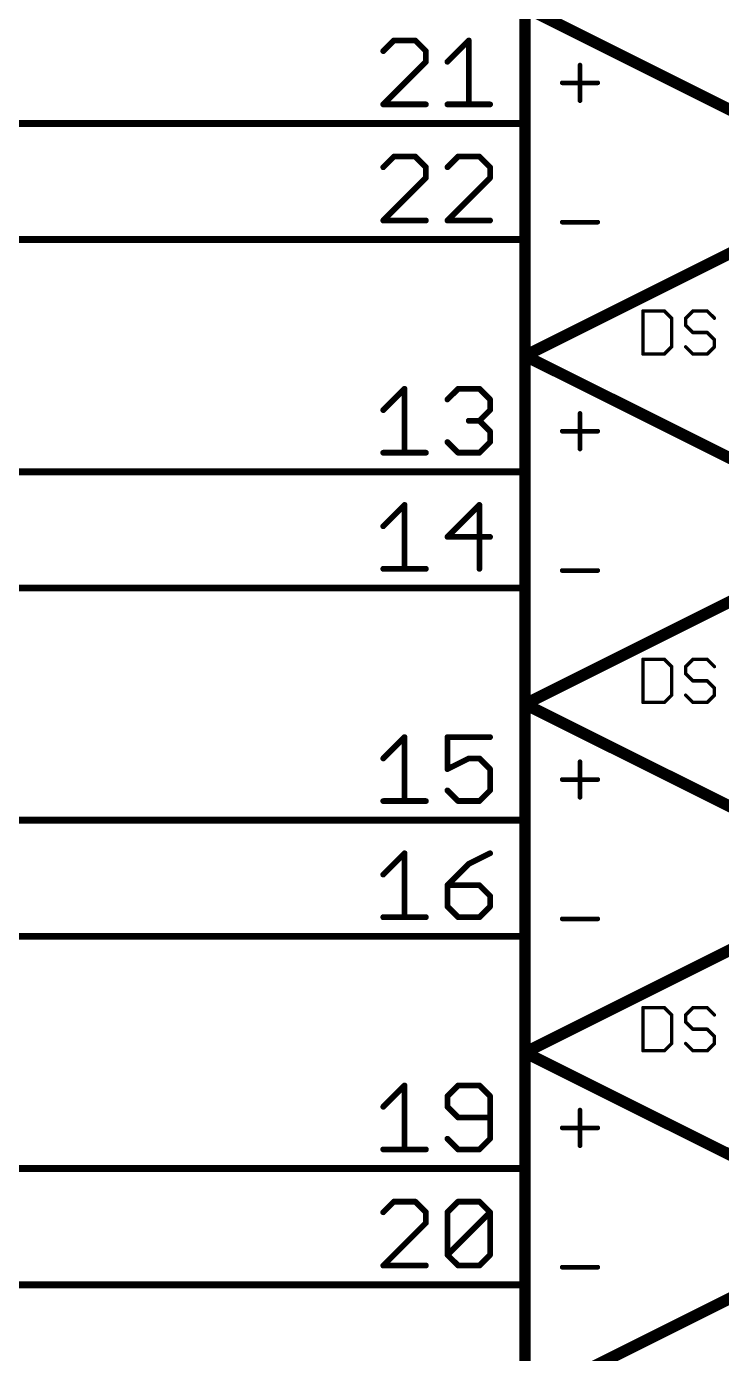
# Model space of a CAD drawing. Extents: x -72 to 265, y -97 to 216.
# Drawn here: x -54.08 to -38.89, y -52.3 to -23.28 of the extents above; entities that cross this region are included whole.
import ezdxf

# ---------------------------------------------------------------- set-up
doc = ezdxf.new("R2010")
doc.units = 0
for name, color, linetype in [('91', 94, 'CONTINUOUS'), ('94', 14, 'CONTINUOUS'), ('95', 251, 'CONTINUOUS'), ('96', 251, 'CONTINUOUS')]:
    doc.layers.add(name, color=color, linetype=linetype)

msp = doc.modelspace()

# ---------------------------------------------------------------- linework, layer by layer
at = {"layer": '91', "const_width": 0.1524}
for points in [[(-58.42, -25.4), (-45.72, -25.4)], [(-58.42, -27.94), (-45.72, -27.94)], [(-58.42, -33.02), (-45.72, -33.02)], [(-58.42, -35.56), (-45.72, -35.56)], [(-45.72, -40.64), (-58.42, -40.64)], [(-45.72, -43.18), (-58.42, -43.18)], [(-45.72, -48.26), (-58.42, -48.26)], [(-58.42, -50.8), (-45.72, -50.8)]]:
    msp.add_lwpolyline(points, dxfattribs=at)
at = {"layer": '91', "const_width": 0.0762}
for points in [[(-45.72, -25.4381, 1), (-45.72, -25.3619)], [(-45.72, -27.9781, 1), (-45.72, -27.9019)], [(-45.72, -33.0581, 1), (-45.72, -32.9819)], [(-45.72, -35.5981, 1), (-45.72, -35.5219)], [(-45.72, -40.6781, 1), (-45.72, -40.6019)], [(-45.72, -43.2181, 1), (-45.72, -43.1419)], [(-45.72, -48.2981, 1), (-45.72, -48.2219)], [(-45.72, -50.8381, 1), (-45.72, -50.7619)]]:
    msp.add_lwpolyline(points, format="xyb", dxfattribs=at)
at = {"layer": '94'}
for points, const_width in [([(-43.18, -22.86), (-43.18, -30.48)], 0.254), ([(-35.56, -26.67), (-43.18, -22.86)], 0.254), ([(-45.72, -25.4), (-43.18, -25.4)], 0.1524), ([(-43.18, -30.48), (-35.56, -26.67)], 0.254), ([(-45.72, -27.94), (-43.18, -27.94)], 0.1524), ([(-43.18, -30.48), (-43.18, -38.1)], 0.254), ([(-35.56, -34.29), (-43.18, -30.48)], 0.254), ([(-45.72, -33.02), (-43.18, -33.02)], 0.1524), ([(-43.18, -38.1), (-35.56, -34.29)], 0.254), ([(-45.72, -35.56), (-43.18, -35.56)], 0.1524), ([(-43.18, -38.1), (-43.18, -45.72)], 0.254), ([(-35.56, -41.91), (-43.18, -38.1)], 0.254), ([(-45.72, -40.64), (-43.18, -40.64)], 0.1524), ([(-43.18, -45.72), (-35.56, -41.91)], 0.254), ([(-45.72, -43.18), (-43.18, -43.18)], 0.1524), ([(-43.18, -45.72), (-43.18, -53.34)], 0.254), ([(-35.56, -49.53), (-43.18, -45.72)], 0.254), ([(-45.72, -48.26), (-43.18, -48.26)], 0.1524), ([(-43.18, -53.34), (-35.56, -49.53)], 0.254), ([(-45.72, -50.8), (-43.18, -50.8)], 0.1524)]:
    msp.add_lwpolyline(points, dxfattribs=dict(at, const_width=const_width))
for points, const_width in [([(-45.72, -25.3619, 1), (-45.72, -25.4381)], 0.0762), ([(-43.18, -25.4381, 1), (-43.18, -25.3619)], 0.0762), ([(-45.72, -27.9019, 1), (-45.72, -27.9781)], 0.0762), ([(-43.18, -27.9781, 1), (-43.18, -27.9019)], 0.0762), ([(-43.1165, -30.48, 1), (-43.2435, -30.48)], 0.127), ([(-43.1516, -30.4232, 1), (-43.2084, -30.5368)], 0.127), ([(-43.2084, -30.4232, 1), (-43.1516, -30.5368)], 0.127), ([(-43.2435, -30.48, 1), (-43.1165, -30.48)], 0.127), ([(-45.72, -32.9819, 1), (-45.72, -33.0581)], 0.0762), ([(-43.18, -33.0581, 1), (-43.18, -32.9819)], 0.0762), ([(-45.72, -35.5219, 1), (-45.72, -35.5981)], 0.0762), ([(-43.18, -35.5981, 1), (-43.18, -35.5219)], 0.0762), ([(-43.1165, -38.1, 1), (-43.2435, -38.1)], 0.127), ([(-43.1516, -38.0432, 1), (-43.2084, -38.1568)], 0.127), ([(-43.2084, -38.0432, 1), (-43.1516, -38.1568)], 0.127), ([(-43.2435, -38.1, 1), (-43.1165, -38.1)], 0.127), ([(-45.72, -40.6019, 1), (-45.72, -40.6781)], 0.0762), ([(-43.18, -40.6781, 1), (-43.18, -40.6019)], 0.0762), ([(-45.72, -43.1419, 1), (-45.72, -43.2181)], 0.0762), ([(-43.18, -43.2181, 1), (-43.18, -43.1419)], 0.0762), ([(-43.1165, -45.72, 1), (-43.2435, -45.72)], 0.127), ([(-43.1516, -45.6632, 1), (-43.2084, -45.7768)], 0.127), ([(-43.2084, -45.6632, 1), (-43.1516, -45.7768)], 0.127), ([(-43.2435, -45.72, 1), (-43.1165, -45.72)], 0.127), ([(-45.72, -48.2219, 1), (-45.72, -48.2981)], 0.0762), ([(-43.18, -48.2981, 1), (-43.18, -48.2219)], 0.0762), ([(-45.72, -50.7619, 1), (-45.72, -50.8381)], 0.0762), ([(-43.18, -50.8381, 1), (-43.18, -50.7619)], 0.0762)]:
    msp.add_lwpolyline(points, format="xyb", dxfattribs=dict(at, const_width=const_width))
at = {"layer": '95', "const_width": 0.127}
for points in [[(-46.0456, -23.5827), (-46.2787, -23.8157)], [(-45.5796, -23.5827), (-46.0456, -23.5827)], [(-45.3465, -23.8157), (-45.5796, -23.5827)], [(-45.3465, -24.0488), (-45.3465, -23.8157)], [(-44.8754, -24.0488), (-44.4093, -23.5827)], [(-44.4093, -23.5827), (-44.4093, -24.9809)], [(-46.2787, -24.9809), (-45.3465, -24.0488)], [(-45.3465, -24.9809), (-46.2787, -24.9809)], [(-44.8754, -24.9809), (-43.9432, -24.9809)], [(-46.0456, -26.1227), (-46.2787, -26.3557)], [(-45.5796, -26.1227), (-46.0456, -26.1227)], [(-45.3465, -26.3557), (-45.5796, -26.1227)], [(-44.6423, -26.1227), (-44.8754, -26.3557)], [(-44.1763, -26.1227), (-44.6423, -26.1227)], [(-43.9432, -26.3557), (-44.1763, -26.1227)], [(-45.3465, -26.5888), (-45.3465, -26.3557)], [(-43.9432, -26.5888), (-43.9432, -26.3557)], [(-46.2787, -27.5209), (-45.3465, -26.5888)], [(-44.8754, -27.5209), (-43.9432, -26.5888)], [(-45.3465, -27.5209), (-46.2787, -27.5209)], [(-43.9432, -27.5209), (-44.8754, -27.5209)], [(-46.2787, -31.6688), (-45.8126, -31.2027)], [(-45.8126, -31.2027), (-45.8126, -32.6009)], [(-44.8754, -31.4357), (-44.6423, -31.2027)], [(-44.6423, -31.2027), (-44.1763, -31.2027)], [(-44.1763, -31.2027), (-43.9432, -31.4357)], [(-43.9432, -31.6688), (-44.1763, -31.9018)], [(-43.9432, -31.4357), (-43.9432, -31.6688)], [(-44.1763, -31.9018), (-44.4093, -31.9018)], [(-44.1763, -31.9018), (-43.9432, -32.1348)], [(-43.9432, -32.1348), (-43.9432, -32.3679)], [(-44.6423, -32.6009), (-44.8754, -32.3679)], [(-43.9432, -32.3679), (-44.1763, -32.6009)], [(-46.2787, -32.6009), (-45.3465, -32.6009)], [(-44.1763, -32.6009), (-44.6423, -32.6009)], [(-46.2787, -34.2088), (-45.8126, -33.7427)], [(-45.8126, -33.7427), (-45.8126, -35.1409)], [(-44.1763, -33.7427), (-44.8754, -34.4418)], [(-44.1763, -35.1409), (-44.1763, -33.7427)], [(-44.8754, -34.4418), (-43.9432, -34.4418)], [(-46.2787, -35.1409), (-45.3465, -35.1409)], [(-46.2787, -39.2888), (-45.8126, -38.8227)], [(-45.8126, -38.8227), (-45.8126, -40.2209)], [(-43.9432, -38.8227), (-44.8754, -38.8227)], [(-44.8754, -38.8227), (-44.8754, -39.5218)], [(-44.8754, -39.5218), (-44.4093, -39.2888)], [(-44.4093, -39.2888), (-44.1763, -39.2888)], [(-44.1763, -39.2888), (-43.9432, -39.5218)], [(-43.9432, -39.5218), (-43.9432, -39.9879)], [(-44.6423, -40.2209), (-44.8754, -39.9879)], [(-43.9432, -39.9879), (-44.1763, -40.2209)], [(-46.2787, -40.2209), (-45.3465, -40.2209)], [(-44.1763, -40.2209), (-44.6423, -40.2209)], [(-46.2787, -41.8288), (-45.8126, -41.3627)], [(-45.8126, -41.3627), (-45.8126, -42.7609)], [(-43.9432, -41.3627), (-44.4093, -41.5957)], [(-44.4093, -41.5957), (-44.8754, -42.0618)], [(-44.8754, -42.0618), (-44.8754, -42.5279)], [(-44.1763, -42.0618), (-44.8754, -42.0618)], [(-43.9432, -42.2948), (-44.1763, -42.0618)], [(-43.9432, -42.5279), (-43.9432, -42.2948)], [(-44.8754, -42.5279), (-44.6423, -42.7609)], [(-44.1763, -42.7609), (-43.9432, -42.5279)], [(-46.2787, -42.7609), (-45.3465, -42.7609)], [(-44.6423, -42.7609), (-44.1763, -42.7609)], [(-46.2787, -46.9088), (-45.8126, -46.4427)], [(-45.8126, -46.4427), (-45.8126, -47.8409)], [(-44.6423, -46.4427), (-44.8754, -46.6757)], [(-44.1763, -46.4427), (-44.6423, -46.4427)], [(-43.9432, -46.6757), (-44.1763, -46.4427)], [(-44.8754, -46.6757), (-44.8754, -46.9088)], [(-43.9432, -47.6079), (-43.9432, -46.6757)], [(-44.8754, -46.9088), (-44.6423, -47.1418)], [(-44.6423, -47.1418), (-43.9432, -47.1418)], [(-44.8754, -47.6079), (-44.6423, -47.8409)], [(-44.1763, -47.8409), (-43.9432, -47.6079)], [(-46.2787, -47.8409), (-45.3465, -47.8409)], [(-44.6423, -47.8409), (-44.1763, -47.8409)], [(-46.0456, -48.9827), (-46.2787, -49.2157)], [(-45.5796, -48.9827), (-46.0456, -48.9827)], [(-45.3465, -49.2157), (-45.5796, -48.9827)], [(-44.8754, -49.2157), (-44.6423, -48.9827)], [(-44.6423, -48.9827), (-44.1763, -48.9827)], [(-44.1763, -48.9827), (-43.9432, -49.2157)], [(-45.3465, -49.4488), (-45.3465, -49.2157)], [(-44.8754, -50.1479), (-44.8754, -49.2157)], [(-44.8754, -50.1479), (-43.9432, -49.2157)], [(-43.9432, -49.2157), (-43.9432, -50.1479)], [(-46.2787, -50.3809), (-45.3465, -49.4488)], [(-44.6423, -50.3809), (-44.8754, -50.1479)], [(-43.9432, -50.1479), (-44.1763, -50.3809)], [(-45.3465, -50.3809), (-46.2787, -50.3809)], [(-44.1763, -50.3809), (-44.6423, -50.3809)]]:
    msp.add_lwpolyline(points, dxfattribs=at)
at = {"layer": '95', "const_width": 0.0635}
for points in [[(-46.3011, -23.7933, 1), (-46.2562, -23.8382)], [(-46.0456, -23.551, 1), (-46.0456, -23.6145)], [(-46.0232, -23.6052, 1), (-46.0681, -23.5603)], [(-45.5571, -23.5603, 1), (-45.602, -23.6052)], [(-45.5796, -23.6145, 1), (-45.5796, -23.551)], [(-45.3148, -23.8157, 1), (-45.3783, -23.8157)], [(-45.369, -23.8382, 1), (-45.3241, -23.7933)], [(-44.3776, -23.5827, 1), (-44.4411, -23.5827)], [(-44.3869, -23.6052, 1), (-44.4318, -23.5603)], [(-45.3783, -24.0488, 1), (-45.3148, -24.0488)], [(-45.3241, -24.0712, 1), (-45.369, -24.0263)], [(-44.8978, -24.0263, 1), (-44.8529, -24.0712)], [(-46.2787, -24.9492, 1), (-46.2787, -25.0127)], [(-46.3011, -24.9584, 1), (-46.2562, -25.0034)], [(-45.3465, -25.0127, 1), (-45.3465, -24.9492)], [(-44.8754, -24.9492, 1), (-44.8754, -25.0127)], [(-44.4411, -24.9809, 1), (-44.3776, -24.9809)], [(-43.9432, -25.0127, 1), (-43.9432, -24.9492)], [(-46.0456, -26.091, 1), (-46.0456, -26.1545)], [(-46.0232, -26.1452, 1), (-46.0681, -26.1003)], [(-45.5571, -26.1003, 1), (-45.602, -26.1452)], [(-45.5796, -26.1545, 1), (-45.5796, -26.091)], [(-44.6423, -26.091, 1), (-44.6423, -26.1545)], [(-44.6199, -26.1452, 1), (-44.6648, -26.1003)], [(-44.1538, -26.1003, 1), (-44.1987, -26.1452)], [(-44.1763, -26.1545, 1), (-44.1763, -26.091)], [(-46.3011, -26.3333, 1), (-46.2562, -26.3782)], [(-45.3148, -26.3557, 1), (-45.3783, -26.3557)], [(-45.369, -26.3782, 1), (-45.3241, -26.3333)], [(-44.8978, -26.3333, 1), (-44.8529, -26.3782)], [(-43.9115, -26.3557, 1), (-43.975, -26.3557)], [(-43.9657, -26.3782, 1), (-43.9208, -26.3333)], [(-45.3783, -26.5888, 1), (-45.3148, -26.5888)], [(-45.3241, -26.6112, 1), (-45.369, -26.5663)], [(-43.975, -26.5888, 1), (-43.9115, -26.5888)], [(-43.9208, -26.6112, 1), (-43.9657, -26.5663)], [(-46.2787, -27.4892, 1), (-46.2787, -27.5526)], [(-46.3011, -27.4984, 1), (-46.2562, -27.5434)], [(-45.3465, -27.5526, 1), (-45.3465, -27.4892)], [(-44.8754, -27.4892, 1), (-44.8754, -27.5526)], [(-44.8978, -27.4984, 1), (-44.8529, -27.5434)], [(-43.9432, -27.5526, 1), (-43.9432, -27.4892)], [(-45.7808, -31.2027, 1), (-45.8443, -31.2027)], [(-45.7901, -31.2252, 1), (-45.835, -31.1803)], [(-44.6423, -31.171, 1), (-44.6423, -31.2345)], [(-44.6199, -31.2252, 1), (-44.6648, -31.1803)], [(-44.1538, -31.1803, 1), (-44.1987, -31.2252)], [(-44.1763, -31.2345, 1), (-44.1763, -31.171)], [(-46.3011, -31.6463, 1), (-46.2562, -31.6912)], [(-44.8978, -31.4133, 1), (-44.8529, -31.4582)], [(-43.9115, -31.4357, 1), (-43.975, -31.4357)], [(-43.975, -31.6688, 1), (-43.9115, -31.6688)], [(-43.9657, -31.4582, 1), (-43.9208, -31.4133)], [(-43.9208, -31.6912, 1), (-43.9657, -31.6463)], [(-44.4093, -31.8701, 1), (-44.4093, -31.9336)], [(-44.1538, -31.8794, 1), (-44.1987, -31.9243)], [(-44.1987, -31.8794, 1), (-44.1538, -31.9243)], [(-44.1763, -31.9336, 1), (-44.1763, -31.8701)], [(-43.9115, -32.1348, 1), (-43.975, -32.1348)], [(-43.9657, -32.1573, 1), (-43.9208, -32.1124)], [(-44.8529, -32.3454, 1), (-44.8978, -32.3903)], [(-43.975, -32.3679, 1), (-43.9115, -32.3679)], [(-43.9208, -32.3903, 1), (-43.9657, -32.3454)], [(-46.2787, -32.5692, 1), (-46.2787, -32.6327)], [(-45.8443, -32.6009, 1), (-45.7808, -32.6009)], [(-45.3465, -32.6327, 1), (-45.3465, -32.5692)], [(-44.6423, -32.5692, 1), (-44.6423, -32.6327)], [(-44.6648, -32.6234, 1), (-44.6199, -32.5784)], [(-44.1987, -32.5784, 1), (-44.1538, -32.6234)], [(-44.1763, -32.6327, 1), (-44.1763, -32.5692)], [(-45.7808, -33.7427, 1), (-45.8443, -33.7427)], [(-45.7901, -33.7652, 1), (-45.835, -33.7203)], [(-44.1445, -33.7427, 1), (-44.208, -33.7427)], [(-44.1538, -33.7652, 1), (-44.1987, -33.7203)], [(-46.3011, -34.1863, 1), (-46.2562, -34.2312)], [(-44.8754, -34.4101, 1), (-44.8754, -34.4736)], [(-44.8978, -34.4194, 1), (-44.8529, -34.4643)], [(-43.9432, -34.4736, 1), (-43.9432, -34.4101)], [(-46.2787, -35.1091, 1), (-46.2787, -35.1727)], [(-45.8443, -35.1409, 1), (-45.7808, -35.1409)], [(-45.3465, -35.1727, 1), (-45.3465, -35.1091)], [(-44.208, -35.1409, 1), (-44.1445, -35.1409)], [(-45.7808, -38.8227, 1), (-45.8443, -38.8227)], [(-45.7901, -38.8452, 1), (-45.835, -38.8003)], [(-44.8754, -38.791, 1), (-44.8754, -38.8545)], [(-44.8436, -38.8227, 1), (-44.9071, -38.8227)], [(-43.9432, -38.8545, 1), (-43.9432, -38.791)], [(-46.3011, -39.2663, 1), (-46.2562, -39.3112)], [(-44.8896, -39.4934, 1), (-44.8612, -39.5502)], [(-44.4093, -39.257, 1), (-44.4093, -39.3205)], [(-44.3951, -39.3172, 1), (-44.4235, -39.2604)], [(-44.1538, -39.2663, 1), (-44.1987, -39.3112)], [(-44.1763, -39.3205, 1), (-44.1763, -39.257)], [(-43.9115, -39.5218, 1), (-43.975, -39.5218)], [(-43.9657, -39.5443, 1), (-43.9208, -39.4994)], [(-44.9071, -39.5218, 1), (-44.8436, -39.5218)], [(-44.8529, -39.9654, 1), (-44.8978, -40.0103)], [(-43.975, -39.9879, 1), (-43.9115, -39.9879)], [(-43.9208, -40.0103, 1), (-43.9657, -39.9654)], [(-46.2787, -40.1891, 1), (-46.2787, -40.2527)], [(-45.8443, -40.2209, 1), (-45.7808, -40.2209)], [(-45.3465, -40.2527, 1), (-45.3465, -40.1891)], [(-44.6423, -40.1891, 1), (-44.6423, -40.2527)], [(-44.6648, -40.2434, 1), (-44.6199, -40.1984)], [(-44.1987, -40.1984, 1), (-44.1538, -40.2434)], [(-44.1763, -40.2527, 1), (-44.1763, -40.1891)], [(-45.7808, -41.3627, 1), (-45.8443, -41.3627)], [(-45.7901, -41.3852, 1), (-45.835, -41.3403)], [(-43.9291, -41.3911, 1), (-43.9574, -41.3343)], [(-46.3011, -41.8063, 1), (-46.2562, -41.8512)], [(-44.4235, -41.5673, 1), (-44.3951, -41.6241)], [(-44.3869, -41.6182, 1), (-44.4318, -41.5733)], [(-44.8436, -42.0618, 1), (-44.9071, -42.0618)], [(-44.8754, -42.0301, 1), (-44.8754, -42.0936)], [(-44.8978, -42.0394, 1), (-44.8529, -42.0843)], [(-44.1538, -42.0394, 1), (-44.1987, -42.0843)], [(-44.1763, -42.0936, 1), (-44.1763, -42.0301)], [(-43.9115, -42.2948, 1), (-43.975, -42.2948)], [(-43.9657, -42.3173, 1), (-43.9208, -42.2724)], [(-44.9071, -42.5279, 1), (-44.8436, -42.5279)], [(-44.8529, -42.5054, 1), (-44.8978, -42.5503)], [(-43.975, -42.5279, 1), (-43.9115, -42.5279)], [(-43.9208, -42.5503, 1), (-43.9657, -42.5054)], [(-46.2787, -42.7291, 1), (-46.2787, -42.7927)], [(-45.8443, -42.7609, 1), (-45.7808, -42.7609)], [(-45.3465, -42.7927, 1), (-45.3465, -42.7291)], [(-44.6423, -42.7291, 1), (-44.6423, -42.7927)], [(-44.6648, -42.7834, 1), (-44.6199, -42.7384)], [(-44.1987, -42.7384, 1), (-44.1538, -42.7834)], [(-44.1763, -42.7927, 1), (-44.1763, -42.7291)], [(-45.7808, -46.4427, 1), (-45.8443, -46.4427)], [(-45.7901, -46.4652, 1), (-45.835, -46.4203)], [(-44.6423, -46.411, 1), (-44.6423, -46.4745)], [(-44.6199, -46.4652, 1), (-44.6648, -46.4203)], [(-44.1538, -46.4203, 1), (-44.1987, -46.4652)], [(-44.1763, -46.4745, 1), (-44.1763, -46.411)], [(-44.8436, -46.6757, 1), (-44.9071, -46.6757)], [(-44.8978, -46.6533, 1), (-44.8529, -46.6982)], [(-43.9115, -46.6757, 1), (-43.975, -46.6757)], [(-43.9657, -46.6982, 1), (-43.9208, -46.6533)], [(-46.3011, -46.8863, 1), (-46.2562, -46.9312)], [(-44.9071, -46.9088, 1), (-44.8436, -46.9088)], [(-44.8529, -46.8863, 1), (-44.8978, -46.9312)], [(-44.6423, -47.1101, 1), (-44.6423, -47.1736)], [(-44.6648, -47.1643, 1), (-44.6199, -47.1194)], [(-43.9432, -47.1736, 1), (-43.9432, -47.1101)], [(-44.8529, -47.5854, 1), (-44.8978, -47.6303)], [(-43.975, -47.6079, 1), (-43.9115, -47.6079)], [(-43.9208, -47.6303, 1), (-43.9657, -47.5854)], [(-46.2787, -47.8092, 1), (-46.2787, -47.8727)], [(-45.8443, -47.8409, 1), (-45.7808, -47.8409)], [(-45.3465, -47.8727, 1), (-45.3465, -47.8092)], [(-44.6423, -47.8092, 1), (-44.6423, -47.8727)], [(-44.6648, -47.8634, 1), (-44.6199, -47.8184)], [(-44.1987, -47.8184, 1), (-44.1538, -47.8634)], [(-44.1763, -47.8727, 1), (-44.1763, -47.8092)], [(-46.0456, -48.951, 1), (-46.0456, -49.0145)], [(-46.0232, -49.0052, 1), (-46.0681, -48.9603)], [(-45.5571, -48.9603, 1), (-45.602, -49.0052)], [(-45.5796, -49.0145, 1), (-45.5796, -48.951)], [(-44.6423, -48.951, 1), (-44.6423, -49.0145)], [(-44.6199, -49.0052, 1), (-44.6648, -48.9603)], [(-44.1538, -48.9603, 1), (-44.1987, -49.0052)], [(-44.1763, -49.0145, 1), (-44.1763, -48.951)], [(-46.3011, -49.1933, 1), (-46.2562, -49.2382)], [(-45.3148, -49.2157, 1), (-45.3783, -49.2157)], [(-45.369, -49.2382, 1), (-45.3241, -49.1933)], [(-44.8436, -49.2157, 1), (-44.9071, -49.2157)], [(-44.8978, -49.1933, 1), (-44.8529, -49.2382)], [(-43.9115, -49.2157, 1), (-43.975, -49.2157)], [(-43.9208, -49.2382, 1), (-43.9657, -49.1933)], [(-43.9657, -49.2382, 1), (-43.9208, -49.1933)], [(-45.3783, -49.4488, 1), (-45.3148, -49.4488)], [(-45.3241, -49.4712, 1), (-45.369, -49.4263)], [(-44.9071, -50.1479, 1), (-44.8436, -50.1479)], [(-44.8529, -50.1254, 1), (-44.8978, -50.1703)], [(-44.8978, -50.1254, 1), (-44.8529, -50.1703)], [(-43.975, -50.1479, 1), (-43.9115, -50.1479)], [(-43.9208, -50.1703, 1), (-43.9657, -50.1254)], [(-46.2787, -50.3492, 1), (-46.2787, -50.4127)], [(-46.3011, -50.3584, 1), (-46.2562, -50.4034)], [(-45.3465, -50.4127, 1), (-45.3465, -50.3492)], [(-44.6423, -50.3492, 1), (-44.6423, -50.4127)], [(-44.6648, -50.4034, 1), (-44.6199, -50.3584)], [(-44.1987, -50.3584, 1), (-44.1538, -50.4034)], [(-44.1763, -50.4127, 1), (-44.1763, -50.3492)]]:
    msp.add_lwpolyline(points, format="xyb", dxfattribs=at)
at = {"layer": '96'}
for points, const_width in [([(-41.9774, -24.1207), (-41.9774, -24.9003)], 0.1016), ([(-42.3672, -24.5105), (-41.5876, -24.5105)], 0.1016), ([(-42.3672, -27.5585), (-41.5876, -27.5585)], 0.1016), ([(-40.6019, -29.5013), (-40.6019, -30.4419)], 0.0762), ([(-40.1316, -29.5013), (-40.6019, -29.5013)], 0.0762), ([(-39.9748, -29.6581), (-40.1316, -29.5013)], 0.0762), ([(-39.5096, -29.5013), (-39.6664, -29.6581)], 0.0762), ([(-39.1961, -29.5013), (-39.5096, -29.5013)], 0.0762), ([(-39.0393, -29.6581), (-39.1961, -29.5013)], 0.0762), ([(-39.9748, -30.2851), (-39.9748, -29.6581)], 0.0762), ([(-39.6664, -29.6581), (-39.6664, -29.8148)], 0.0762), ([(-39.6664, -29.8148), (-39.5096, -29.9716)], 0.0762), ([(-39.5096, -29.9716), (-39.1961, -29.9716)], 0.0762), ([(-39.1961, -29.9716), (-39.0393, -30.1284)], 0.0762), ([(-39.0393, -30.1284), (-39.0393, -30.2851)], 0.0762), ([(-40.6019, -30.4419), (-40.1316, -30.4419)], 0.0762), ([(-40.1316, -30.4419), (-39.9748, -30.2851)], 0.0762), ([(-39.5096, -30.4419), (-39.6664, -30.2851)], 0.0762), ([(-39.1961, -30.4419), (-39.5096, -30.4419)], 0.0762), ([(-39.0393, -30.2851), (-39.1961, -30.4419)], 0.0762), ([(-41.9774, -31.7407), (-41.9774, -32.5203)], 0.1016), ([(-42.3672, -32.1305), (-41.5876, -32.1305)], 0.1016), ([(-42.3672, -35.1785), (-41.5876, -35.1785)], 0.1016), ([(-40.6019, -37.1213), (-40.6019, -38.0619)], 0.0762), ([(-40.1316, -37.1213), (-40.6019, -37.1213)], 0.0762), ([(-39.9748, -37.2781), (-40.1316, -37.1213)], 0.0762), ([(-39.5096, -37.1213), (-39.6664, -37.2781)], 0.0762), ([(-39.1961, -37.1213), (-39.5096, -37.1213)], 0.0762), ([(-39.0393, -37.2781), (-39.1961, -37.1213)], 0.0762), ([(-39.9748, -37.9051), (-39.9748, -37.2781)], 0.0762), ([(-39.6664, -37.2781), (-39.6664, -37.4348)], 0.0762), ([(-39.6664, -37.4348), (-39.5096, -37.5916)], 0.0762), ([(-39.5096, -37.5916), (-39.1961, -37.5916)], 0.0762), ([(-39.1961, -37.5916), (-39.0393, -37.7484)], 0.0762), ([(-39.0393, -37.7484), (-39.0393, -37.9051)], 0.0762), ([(-40.6019, -38.0619), (-40.1316, -38.0619)], 0.0762), ([(-40.1316, -38.0619), (-39.9748, -37.9051)], 0.0762), ([(-39.5096, -38.0619), (-39.6664, -37.9051)], 0.0762), ([(-39.1961, -38.0619), (-39.5096, -38.0619)], 0.0762), ([(-39.0393, -37.9051), (-39.1961, -38.0619)], 0.0762), ([(-41.9774, -39.3607), (-41.9774, -40.1403)], 0.1016), ([(-42.3672, -39.7505), (-41.5876, -39.7505)], 0.1016), ([(-42.3672, -42.7985), (-41.5876, -42.7985)], 0.1016), ([(-40.6019, -44.7413), (-40.6019, -45.6819)], 0.0762), ([(-40.1316, -44.7413), (-40.6019, -44.7413)], 0.0762), ([(-39.9748, -44.8981), (-40.1316, -44.7413)], 0.0762), ([(-39.9748, -45.5251), (-39.9748, -44.8981)], 0.0762), ([(-39.5096, -44.7413), (-39.6664, -44.8981)], 0.0762), ([(-39.6664, -44.8981), (-39.6664, -45.0548)], 0.0762), ([(-39.1961, -44.7413), (-39.5096, -44.7413)], 0.0762), ([(-39.0393, -44.8981), (-39.1961, -44.7413)], 0.0762), ([(-39.6664, -45.0548), (-39.5096, -45.2116)], 0.0762), ([(-39.5096, -45.2116), (-39.1961, -45.2116)], 0.0762), ([(-39.1961, -45.2116), (-39.0393, -45.3684)], 0.0762), ([(-40.1316, -45.6819), (-39.9748, -45.5251)], 0.0762), ([(-39.5096, -45.6819), (-39.6664, -45.5251)], 0.0762), ([(-39.0393, -45.5251), (-39.1961, -45.6819)], 0.0762), ([(-39.0393, -45.3684), (-39.0393, -45.5251)], 0.0762), ([(-40.6019, -45.6819), (-40.1316, -45.6819)], 0.0762), ([(-39.1961, -45.6819), (-39.5096, -45.6819)], 0.0762), ([(-41.9774, -46.9807), (-41.9774, -47.7603)], 0.1016), ([(-42.3672, -47.3705), (-41.5876, -47.3705)], 0.1016), ([(-42.3672, -50.4185), (-41.5876, -50.4185)], 0.1016)]:
    msp.add_lwpolyline(points, dxfattribs=dict(at, const_width=const_width))
for points, const_width in [([(-41.952, -24.1207, 1), (-42.0028, -24.1207)], 0.0508), ([(-42.3672, -24.4851, 1), (-42.3672, -24.5359)], 0.0508), ([(-41.5876, -24.5359, 1), (-41.5876, -24.4851)], 0.0508), ([(-42.0028, -24.9003, 1), (-41.952, -24.9003)], 0.0508), ([(-42.3672, -27.5331, 1), (-42.3672, -27.5839)], 0.0508), ([(-41.5876, -27.5839, 1), (-41.5876, -27.5331)], 0.0508), ([(-40.5829, -29.5013, 1), (-40.621, -29.5013)], 0.0381), ([(-40.6019, -29.4822, 1), (-40.6019, -29.5203)], 0.0381), ([(-40.1181, -29.4878, 1), (-40.1451, -29.5148)], 0.0381), ([(-40.1316, -29.5203, 1), (-40.1316, -29.4822)], 0.0381), ([(-39.5096, -29.4822, 1), (-39.5096, -29.5203)], 0.0381), ([(-39.4961, -29.5148, 1), (-39.5231, -29.4878)], 0.0381), ([(-39.1826, -29.4878, 1), (-39.2096, -29.5148)], 0.0381), ([(-39.1961, -29.5203, 1), (-39.1961, -29.4822)], 0.0381), ([(-39.9558, -29.6581, 1), (-39.9939, -29.6581)], 0.0381), ([(-39.9883, -29.6715, 1), (-39.9614, -29.6446)], 0.0381), ([(-39.6473, -29.6581, 1), (-39.6854, -29.6581)], 0.0381), ([(-39.6799, -29.6446, 1), (-39.6529, -29.6715)], 0.0381), ([(-39.6529, -29.8014, 1), (-39.6799, -29.8283)], 0.0381), ([(-39.6854, -29.8148, 1), (-39.6473, -29.8148)], 0.0381), ([(-39.0528, -29.6715, 1), (-39.0258, -29.6446)], 0.0381), ([(-39.5096, -29.9526, 1), (-39.5096, -29.9907)], 0.0381), ([(-39.5231, -29.9851, 1), (-39.4961, -29.9581)], 0.0381), ([(-39.1826, -29.9581, 1), (-39.2096, -29.9851)], 0.0381), ([(-39.1961, -29.9907, 1), (-39.1961, -29.9526)], 0.0381), ([(-39.0203, -30.1284, 1), (-39.0584, -30.1284)], 0.0381), ([(-39.0528, -30.1418, 1), (-39.0258, -30.1149)], 0.0381), ([(-40.621, -30.4419, 1), (-40.5829, -30.4419)], 0.0381), ([(-40.6019, -30.4229, 1), (-40.6019, -30.461)], 0.0381), ([(-40.1451, -30.4284, 1), (-40.1181, -30.4554)], 0.0381), ([(-40.1316, -30.461, 1), (-40.1316, -30.4229)], 0.0381), ([(-39.9939, -30.2851, 1), (-39.9558, -30.2851)], 0.0381), ([(-39.9614, -30.2986, 1), (-39.9883, -30.2717)], 0.0381), ([(-39.6529, -30.2717, 1), (-39.6799, -30.2986)], 0.0381), ([(-39.5096, -30.4229, 1), (-39.5096, -30.461)], 0.0381), ([(-39.5231, -30.4554, 1), (-39.4961, -30.4284)], 0.0381), ([(-39.2096, -30.4284, 1), (-39.1826, -30.4554)], 0.0381), ([(-39.1961, -30.461, 1), (-39.1961, -30.4229)], 0.0381), ([(-39.0584, -30.2851, 1), (-39.0203, -30.2851)], 0.0381), ([(-39.0258, -30.2986, 1), (-39.0528, -30.2717)], 0.0381), ([(-41.952, -31.7407, 1), (-42.0028, -31.7407)], 0.0508), ([(-42.3672, -32.1051, 1), (-42.3672, -32.1559)], 0.0508), ([(-41.5876, -32.1559, 1), (-41.5876, -32.1051)], 0.0508), ([(-42.0028, -32.5203, 1), (-41.952, -32.5203)], 0.0508), ([(-42.3672, -35.1531, 1), (-42.3672, -35.2039)], 0.0508), ([(-41.5876, -35.2039, 1), (-41.5876, -35.1531)], 0.0508), ([(-40.5829, -37.1213, 1), (-40.621, -37.1213)], 0.0381), ([(-40.6019, -37.1022, 1), (-40.6019, -37.1403)], 0.0381), ([(-40.1181, -37.1078, 1), (-40.1451, -37.1348)], 0.0381), ([(-40.1316, -37.1403, 1), (-40.1316, -37.1022)], 0.0381), ([(-39.5096, -37.1022, 1), (-39.5096, -37.1403)], 0.0381), ([(-39.4961, -37.1348, 1), (-39.5231, -37.1078)], 0.0381), ([(-39.1826, -37.1078, 1), (-39.2096, -37.1348)], 0.0381), ([(-39.1961, -37.1403, 1), (-39.1961, -37.1022)], 0.0381), ([(-39.9558, -37.2781, 1), (-39.9939, -37.2781)], 0.0381), ([(-39.9883, -37.2915, 1), (-39.9614, -37.2646)], 0.0381), ([(-39.6473, -37.2781, 1), (-39.6854, -37.2781)], 0.0381), ([(-39.6799, -37.2646, 1), (-39.6529, -37.2915)], 0.0381), ([(-39.6529, -37.4214, 1), (-39.6799, -37.4483)], 0.0381), ([(-39.6854, -37.4348, 1), (-39.6473, -37.4348)], 0.0381), ([(-39.0528, -37.2915, 1), (-39.0258, -37.2646)], 0.0381), ([(-39.5096, -37.5725, 1), (-39.5096, -37.6106)], 0.0381), ([(-39.5231, -37.6051, 1), (-39.4961, -37.5781)], 0.0381), ([(-39.1826, -37.5781, 1), (-39.2096, -37.6051)], 0.0381), ([(-39.1961, -37.6106, 1), (-39.1961, -37.5725)], 0.0381), ([(-39.0203, -37.7484, 1), (-39.0584, -37.7484)], 0.0381), ([(-39.0528, -37.7618, 1), (-39.0258, -37.7349)], 0.0381), ([(-40.6019, -38.0429, 1), (-40.6019, -38.081)], 0.0381), ([(-40.1316, -38.081, 1), (-40.1316, -38.0429)], 0.0381), ([(-39.9939, -37.9051, 1), (-39.9558, -37.9051)], 0.0381), ([(-39.9614, -37.9186, 1), (-39.9883, -37.8917)], 0.0381), ([(-39.6529, -37.8917, 1), (-39.6799, -37.9186)], 0.0381), ([(-39.5096, -38.0429, 1), (-39.5096, -38.081)], 0.0381), ([(-39.1961, -38.081, 1), (-39.1961, -38.0429)], 0.0381), ([(-39.0584, -37.9051, 1), (-39.0203, -37.9051)], 0.0381), ([(-39.0258, -37.9186, 1), (-39.0528, -37.8917)], 0.0381), ([(-40.621, -38.0619, 1), (-40.5829, -38.0619)], 0.0381), ([(-40.1451, -38.0484, 1), (-40.1181, -38.0754)], 0.0381), ([(-39.5231, -38.0754, 1), (-39.4961, -38.0484)], 0.0381), ([(-39.2096, -38.0484, 1), (-39.1826, -38.0754)], 0.0381), ([(-41.952, -39.3607, 1), (-42.0028, -39.3607)], 0.0508), ([(-42.3672, -39.7251, 1), (-42.3672, -39.7759)], 0.0508), ([(-41.5876, -39.7759, 1), (-41.5876, -39.7251)], 0.0508), ([(-42.0028, -40.1403, 1), (-41.952, -40.1403)], 0.0508), ([(-42.3672, -42.7731, 1), (-42.3672, -42.8239)], 0.0508), ([(-41.5876, -42.8239, 1), (-41.5876, -42.7731)], 0.0508), ([(-40.5829, -44.7413, 1), (-40.621, -44.7413)], 0.0381), ([(-40.6019, -44.7222, 1), (-40.6019, -44.7603)], 0.0381), ([(-40.1181, -44.7278, 1), (-40.1451, -44.7548)], 0.0381), ([(-40.1316, -44.7603, 1), (-40.1316, -44.7222)], 0.0381), ([(-39.9558, -44.8981, 1), (-39.9939, -44.8981)], 0.0381), ([(-39.9883, -44.9115, 1), (-39.9614, -44.8846)], 0.0381), ([(-39.6473, -44.8981, 1), (-39.6854, -44.8981)], 0.0381), ([(-39.6799, -44.8846, 1), (-39.6529, -44.9115)], 0.0381), ([(-39.5096, -44.7222, 1), (-39.5096, -44.7603)], 0.0381), ([(-39.4961, -44.7548, 1), (-39.5231, -44.7278)], 0.0381), ([(-39.1826, -44.7278, 1), (-39.2096, -44.7548)], 0.0381), ([(-39.1961, -44.7603, 1), (-39.1961, -44.7222)], 0.0381), ([(-39.0528, -44.9115, 1), (-39.0258, -44.8846)], 0.0381), ([(-39.6529, -45.0414, 1), (-39.6799, -45.0683)], 0.0381), ([(-39.6854, -45.0548, 1), (-39.6473, -45.0548)], 0.0381), ([(-39.5096, -45.1926, 1), (-39.5096, -45.2307)], 0.0381), ([(-39.5231, -45.2251, 1), (-39.4961, -45.1981)], 0.0381), ([(-39.1826, -45.1981, 1), (-39.2096, -45.2251)], 0.0381), ([(-39.1961, -45.2307, 1), (-39.1961, -45.1926)], 0.0381), ([(-39.9939, -45.5251, 1), (-39.9558, -45.5251)], 0.0381), ([(-39.9614, -45.5386, 1), (-39.9883, -45.5117)], 0.0381), ([(-39.6529, -45.5117, 1), (-39.6799, -45.5386)], 0.0381), ([(-39.0203, -45.3684, 1), (-39.0584, -45.3684)], 0.0381), ([(-39.0584, -45.5251, 1), (-39.0203, -45.5251)], 0.0381), ([(-39.0528, -45.3818, 1), (-39.0258, -45.3549)], 0.0381), ([(-39.0258, -45.5386, 1), (-39.0528, -45.5117)], 0.0381), ([(-40.621, -45.6819, 1), (-40.5829, -45.6819)], 0.0381), ([(-40.6019, -45.6628, 1), (-40.6019, -45.7009)], 0.0381), ([(-40.1451, -45.6684, 1), (-40.1181, -45.6954)], 0.0381), ([(-40.1316, -45.7009, 1), (-40.1316, -45.6628)], 0.0381), ([(-39.5096, -45.6628, 1), (-39.5096, -45.7009)], 0.0381), ([(-39.5231, -45.6954, 1), (-39.4961, -45.6684)], 0.0381), ([(-39.2096, -45.6684, 1), (-39.1826, -45.6954)], 0.0381), ([(-39.1961, -45.7009, 1), (-39.1961, -45.6628)], 0.0381), ([(-41.952, -46.9807, 1), (-42.0028, -46.9807)], 0.0508), ([(-42.3672, -47.3451, 1), (-42.3672, -47.3959)], 0.0508), ([(-41.5876, -47.3959, 1), (-41.5876, -47.3451)], 0.0508), ([(-42.0028, -47.7603, 1), (-41.952, -47.7603)], 0.0508), ([(-42.3672, -50.3931, 1), (-42.3672, -50.4439)], 0.0508), ([(-41.5876, -50.4439, 1), (-41.5876, -50.3931)], 0.0508)]:
    msp.add_lwpolyline(points, format="xyb", dxfattribs=dict(at, const_width=const_width))

doc.saveas('drawing.dxf')
